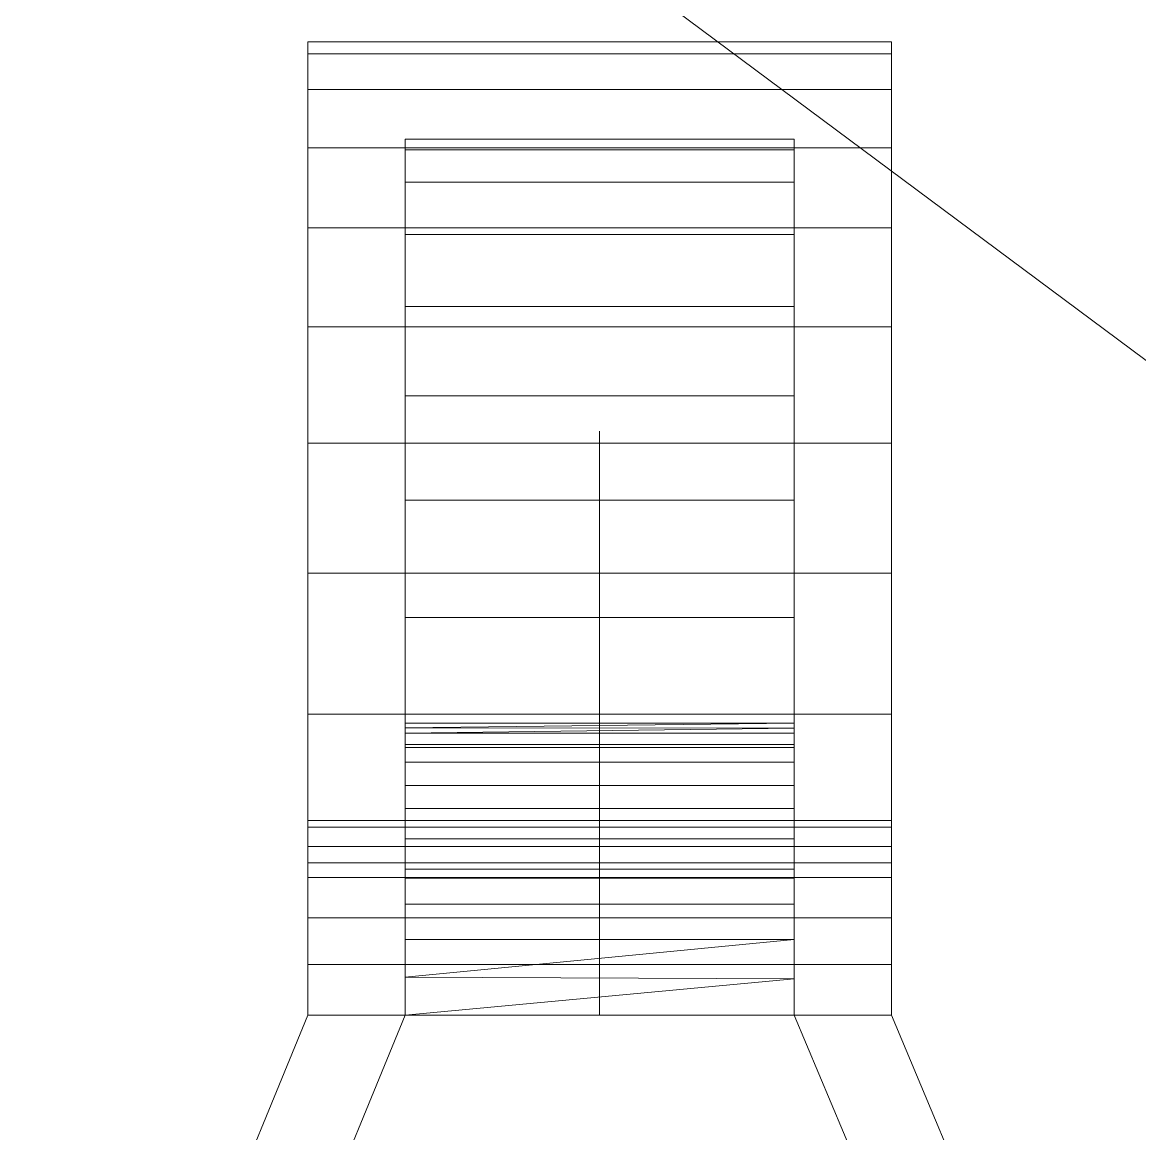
# Model space of a CAD drawing. Header units: inches. Extents: x -3354 to -3, y -8 to 1149.
# Drawn here: x -2893 to -2870.03, y 748.01 to 770.85 of the extents above; entities that cross this region are included whole.
import ezdxf

# ---------------------------------------------------------------- set-up
doc = ezdxf.new("R2010")
doc.units = ezdxf.units.IN
doc.header["$MEASUREMENT"] = 0
for name, color, linetype, lineweight in [('M-EQPM', 50, 'Continuous', 13), ('M-HVAC-DUCT', 70, 'Continuous', 13), ('M-HVAC-DUCT-CNTR', 70, 'Continuous', 13)]:
    doc.layers.add(name, color=color, linetype=linetype, lineweight=lineweight)

# ---------------------------------------------------------------- blocks, each defined once
blk = doc.blocks.new('PLACEHOLDER_PDH UNIT_ - PLACEHOLDER_PDH UNIT_-758022-01 - Lower Parking Level')
at = {"layer": 'M-EQPM', "color": 181, "transparency": 33554496}
mesh = blk.add_polyface(dxfattribs=at)
corners = [(32.723, 24.002, 24), (-27.277, 24.002, 24), (-27.277, 20.623, 24), (-47.116, 20.623, 24), (-47.116, -20.623, 24), (-27.277, -20.623, 24), (-27.277, -23.998, 24), (32.723, -23.998, 24)]
mesh.append_faces([[corners[k] for k in face] for face in [(2, 7, 0, 1), (5, 2, 3, 4)]], dxfattribs={"vtx0": -1, "color": 181})
mesh.append_faces([[corners[k] for k in face] for face in [(5, 6, 7, 2)]], dxfattribs={"vtx2": -1, "vtx3": -1, "color": 181})
mesh = blk.add_polyface(dxfattribs=at)
corners = [(32.723, 24.002), (32.723, -23.998), (-27.277, -23.998), (-27.277, -20.623), (-47.116, -20.623), (-47.116, 20.623), (-27.277, 20.623), (-27.277, 24.002)]
mesh.append_faces([[corners[k] for k in face] for face in [(0, 1, 6, 7)]], dxfattribs={"vtx1": -1, "color": 181})
mesh.append_faces([[corners[k] for k in face] for face in [(1, 2, 3, 6)]], dxfattribs={"vtx2": -1, "vtx3": -1, "color": 181})
mesh.append_faces([[corners[k] for k in face] for face in [(3, 4, 5, 6)]], dxfattribs={"vtx3": -1, "color": 181})
mesh = blk.add_polyface(dxfattribs=at)
corners = [(-17.18, 22.15, 24), (-17.163, 22.28, 24), (-17.113, 22.4, 24), (-17.034, 22.504, 24), (-16.93, 22.583, 24), (-16.81, 22.633, 24), (-16.68, 22.65, 24), (-16.551, 22.633, 24), (-16.43, 22.583, 24), (-16.327, 22.504, 24), (-16.247, 22.4, 24), (-16.197, 22.28, 24), (-16.18, 22.15, 24), (-16.197, 22.021, 24), (-16.247, 21.9, 24), (-16.327, 21.797, 24), (-16.43, 21.717, 24), (-16.551, 21.667, 24), (-16.68, 21.65, 24), (-16.81, 21.667, 24), (-16.93, 21.717, 24), (-17.034, 21.797, 24), (-17.113, 21.9, 24), (-17.163, 22.021, 24), (-15.68, 22.15, 24), (-15.663, 22.28, 24), (-15.613, 22.4, 24), (-15.534, 22.504, 24), (-15.43, 22.583, 24), (-15.31, 22.633, 24), (-15.18, 22.65, 24), (-15.051, 22.633, 24), (-14.93, 22.583, 24), (-14.827, 22.504, 24), (-14.747, 22.4, 24), (-14.697, 22.28, 24), (-14.68, 22.15, 24), (-14.697, 22.021, 24), (-14.747, 21.9, 24), (-14.827, 21.797, 24), (-14.93, 21.717, 24), (-15.051, 21.667, 24), (-15.18, 21.65, 24), (-15.31, 21.667, 24), (-15.43, 21.717, 24), (-15.534, 21.797, 24), (-15.613, 21.9, 24), (-15.663, 22.021, 24), (-34.517, 6.002, 24), (-34.517, -5.998, 24), (-44.517, -5.998, 24), (-44.517, 6.002, 24), (-8.774, 6.029, 24), (-8.774, -5.971, 24), (-16.774, -5.971, 24), (-16.774, 6.029, 24), (11.799, -8.392, 24), (11.799, 7.608, 24), (23.799, 7.608, 24), (23.799, -8.392, 24)]
mesh.append_faces([[corners[k] for k in face] for face in [(51, 48, 49, 50), (55, 52, 53, 54), (56, 57, 58, 59)]], dxfattribs={"color": 181})
mesh.append_faces([[corners[k] for k in face] for face in [(10, 8, 9), (19, 17, 18), (34, 32, 33), (43, 41, 42)]], dxfattribs={"vtx0": -1, "color": 181})
mesh.append_faces([[corners[k] for k in face] for face in [(4, 10, 14, 3), (28, 34, 38, 27)]], dxfattribs={"vtx0": -1, "vtx1": -1, "vtx2": -1, "color": 181})
mesh.append_faces([[corners[k] for k in face] for face in [(21, 3, 14, 17), (45, 27, 38, 41)]], dxfattribs={"vtx0": -1, "vtx1": -1, "vtx2": -1, "vtx3": -1, "color": 181})
mesh.append_faces([[corners[k] for k in face] for face in [(14, 10, 11, 12), (38, 34, 35, 36)]], dxfattribs={"vtx0": -1, "vtx3": -1, "color": 181})
mesh.append_faces([[corners[k] for k in face] for face in [(16, 17, 14, 15), (40, 41, 38, 39)]], dxfattribs={"vtx1": -1, "color": 181})
mesh.append_faces([[corners[k] for k in face] for face in [(23, 0, 3, 22), (21, 22, 3), (47, 24, 27, 46), (45, 46, 27)]], dxfattribs={"vtx1": -1, "vtx2": -1, "color": 181})
mesh.append_faces([[corners[k] for k in face] for face in [(7, 8, 10, 4), (31, 32, 34, 28)]], dxfattribs={"vtx1": -1, "vtx2": -1, "vtx3": -1, "color": 181})
mesh.append_faces([[corners[k] for k in face] for face in [(5, 6, 7, 4), (1, 2, 3, 0), (12, 13, 14), (29, 30, 31, 28), (25, 26, 27, 24), (36, 37, 38)]], dxfattribs={"vtx2": -1, "color": 181})
mesh.append_faces([[corners[k] for k in face] for face in [(19, 20, 21, 17), (43, 44, 45, 41)]], dxfattribs={"vtx2": -1, "vtx3": -1, "color": 181})
mesh = blk.add_polyface(dxfattribs=at)
corners = [(-17.18, 22.15, 26), (-17.163, 22.021, 26), (-17.113, 21.9, 26), (-17.034, 21.797, 26), (-16.93, 21.717, 26), (-16.81, 21.667, 26), (-16.68, 21.65, 26), (-16.551, 21.667, 26), (-16.43, 21.717, 26), (-16.327, 21.797, 26), (-16.247, 21.9, 26), (-16.197, 22.021, 26), (-16.18, 22.15, 26), (-16.197, 22.28, 26), (-16.247, 22.4, 26), (-16.327, 22.504, 26), (-16.43, 22.583, 26), (-16.551, 22.633, 26), (-16.68, 22.65, 26), (-16.81, 22.633, 26), (-16.93, 22.583, 26), (-17.034, 22.504, 26), (-17.113, 22.4, 26), (-17.163, 22.28, 26), (-15.68, 22.15, 26), (-15.663, 22.021, 26), (-15.613, 21.9, 26), (-15.534, 21.797, 26), (-15.43, 21.717, 26), (-15.31, 21.667, 26), (-15.18, 21.65, 26), (-15.051, 21.667, 26), (-14.93, 21.717, 26), (-14.827, 21.797, 26), (-14.747, 21.9, 26), (-14.697, 22.021, 26), (-14.68, 22.15, 26), (-14.697, 22.28, 26), (-14.747, 22.4, 26), (-14.827, 22.504, 26), (-14.93, 22.583, 26), (-15.051, 22.633, 26), (-15.18, 22.65, 26), (-15.31, 22.633, 26), (-15.43, 22.583, 26), (-15.534, 22.504, 26), (-15.613, 22.4, 26), (-15.663, 22.28, 26), (-34.517, 6.002, 26), (-44.517, 6.002, 26), (-44.517, -5.998, 26), (-34.517, -5.998, 26), (-8.774, 6.029, 26), (-16.774, 6.029, 26), (-16.774, -5.971, 26), (-8.774, -5.971, 26), (11.799, -8.392, 26), (23.799, -8.392, 26), (23.799, 7.608, 26), (11.799, 7.608, 26)]
mesh.append_faces([[corners[k] for k in face] for face in [(49, 50, 51, 48), (54, 55, 52, 53), (56, 57, 58, 59)]], dxfattribs={"color": 181})
mesh.append_faces([[corners[k] for k in face] for face in [(10, 7, 8, 9), (34, 31, 32, 33)]], dxfattribs={"vtx0": -1, "color": 181})
mesh.append_faces([[corners[k] for k in face] for face in [(14, 10, 13), (38, 34, 37)]], dxfattribs={"vtx0": -1, "vtx1": -1, "color": 181})
mesh.append_faces([[corners[k] for k in face] for face in [(3, 7, 10, 21), (20, 10, 14, 17), (27, 31, 34, 45), (44, 34, 38, 41)]], dxfattribs={"vtx0": -1, "vtx1": -1, "vtx2": -1, "vtx3": -1, "color": 181})
mesh.append_faces([[corners[k] for k in face] for face in [(21, 0, 1), (45, 24, 25)]], dxfattribs={"vtx0": -1, "vtx2": -1, "color": 181})
mesh.append_faces([[corners[k] for k in face] for face in [(2, 3, 21, 1), (20, 21, 10), (26, 27, 45, 25), (44, 45, 34)]], dxfattribs={"vtx1": -1, "vtx2": -1, "color": 181})
mesh.append_faces([[corners[k] for k in face] for face in [(5, 6, 7), (29, 30, 31)]], dxfattribs={"vtx2": -1, "color": 181})
mesh.append_faces([[corners[k] for k in face] for face in [(3, 4, 5, 7), (27, 28, 29, 31)]], dxfattribs={"vtx2": -1, "vtx3": -1, "color": 181})
mesh.append_faces([[corners[k] for k in face] for face in [(10, 11, 12, 13), (14, 15, 16, 17), (17, 18, 19, 20), (21, 22, 23, 0), (34, 35, 36, 37), (38, 39, 40, 41), (41, 42, 43, 44), (45, 46, 47, 24)]], dxfattribs={"vtx3": -1, "color": 181})
mesh = blk.add_polyface(dxfattribs=at)
corners = [(-8.774, 6.029, 26), (-8.774, 6.029, 24), (-16.774, 6.029, 24), (-16.774, 6.029, 26)]
mesh.append_faces([[corners[k] for k in face] for face in [(0, 1, 2, 3)]], dxfattribs={"color": 181})
mesh = blk.add_polyface(dxfattribs=at)
corners = [(-16.774, 6.029, 26), (-16.774, 6.029, 24), (-16.774, -5.971, 24), (-16.774, -5.971, 26)]
mesh.append_faces([[corners[k] for k in face] for face in [(0, 1, 2, 3)]], dxfattribs={"color": 181})
mesh = blk.add_polyface(dxfattribs=at)
corners = [(-8.774, -5.971, 26), (-8.774, -5.971, 24), (-8.774, 6.029, 24), (-8.774, 6.029, 26)]
mesh.append_faces([[corners[k] for k in face] for face in [(0, 1, 2, 3)]], dxfattribs={"color": 181})
mesh = blk.add_polyface(dxfattribs=at)
corners = [(-16.774, -5.971, 26), (-16.774, -5.971, 24), (-8.774, -5.971, 24), (-8.774, -5.971, 26)]
mesh.append_faces([[corners[k] for k in face] for face in [(0, 1, 2, 3)]], dxfattribs={"color": 181})
blk = doc.blocks.new('Rectangular Duct Elbow - Radius - Supply-425482-01 - Lower Parking Level')
at = {"layer": 'M-HVAC-DUCT', "color": 8}
blk.add_arc((-12, 12), 12, 270, 0, dxfattribs=at)
at = {"layer": 'M-HVAC-DUCT', "color": 11}
mesh = blk.add_polyface(dxfattribs=at)
corners = [(-6, 12, -4), (-6.204, 10.447, -4), (-6.804, 9, -4), (-7.757, 7.757, -4), (-9, 6.804, -4), (-10.447, 6.204, -4), (-12, 6, -4), (-12, 6, 4), (-10.447, 6.204, 4), (-9, 6.804, 4), (-7.757, 7.757, 4), (-6.804, 9, 4), (-6.204, 10.447, 4), (-6, 12, 4), (-8.379, 7.281, -4), (-8.379, 7.281, 4), (-11.253, 6.098, -4), (-11.224, 6.102, 4), (-9.724, 6.504, 4), (-9.724, 6.504, -4), (-6.504, 9.724, 4), (-6.504, 9.724, -4), (-6.098, 11.253, 4), (-6.102, 11.224, -4), (-7.281, 8.379, -4), (-7.281, 8.379, 4)]
mesh.append_faces([[corners[k] for k in face] for face in [(16, 17, 5), (22, 23, 12)]], dxfattribs={"vtx0": -1, "vtx1": -1, "color": 11})
mesh.append_faces([[corners[k] for k in face] for face in [(5, 17, 8), (12, 23, 1), (22, 0, 23)]], dxfattribs={"vtx0": -1, "vtx2": -1, "color": 11})
mesh.append_faces([[corners[k] for k in face] for face in [(7, 17, 16)]], dxfattribs={"vtx1": -1, "vtx2": -1, "color": 11})
mesh.append_faces([[corners[k] for k in face] for face in [(14, 4, 9, 15), (3, 14, 15, 10), (18, 9, 4, 19), (20, 12, 1, 21), (24, 3, 10, 25), (19, 5, 8, 18), (21, 2, 11, 20), (25, 11, 2, 24)]], dxfattribs={"vtx1": -1, "vtx3": -1, "color": 11})
mesh.append_faces([[corners[k] for k in face] for face in [(16, 6, 7), (22, 13, 0)]], dxfattribs={"vtx2": -1, "color": 11})
mesh = blk.add_polyface(dxfattribs=at)
corners = [(6, 12, -4), (5.778, 9.184, -4), (5.119, 6.438, -4), (4.038, 3.828, -4), (2.562, 1.42, -4), (0.728, -0.728, -4), (-1.42, -2.562, -4), (-3.828, -4.038, -4), (-6.438, -5.119, -4), (-9.184, -5.778, -4), (-12, -6, -4), (-12, 6, -4), (-10.447, 6.204, -4), (-9, 6.804, -4), (-7.757, 7.757, -4), (-6.804, 9, -4), (-6.204, 10.447, -4), (-6, 12, -4)]
mesh.append_faces([[corners[k] for k in face] for face in [(11, 9, 10)]], dxfattribs={"vtx0": -1, "color": 11})
mesh.append_faces([[corners[k] for k in face] for face in [(7, 13, 6)]], dxfattribs={"vtx0": -1, "vtx1": -1, "color": 11})
mesh.append_faces([[corners[k] for k in face] for face in [(6, 13, 14, 5), (12, 8, 9, 11)]], dxfattribs={"vtx0": -1, "vtx2": -1, "color": 11})
mesh.append_faces([[corners[k] for k in face] for face in [(16, 1, 2, 3)]], dxfattribs={"vtx0": -1, "vtx3": -1, "color": 11})
mesh.append_faces([[corners[k] for k in face] for face in [(15, 16, 3, 4), (14, 15, 4, 5), (12, 13, 7, 8)]], dxfattribs={"vtx1": -1, "vtx3": -1, "color": 11})
mesh.append_faces([[corners[k] for k in face] for face in [(17, 0, 1, 16)]], dxfattribs={"vtx2": -1, "color": 11})
mesh = blk.add_polyface(dxfattribs=at)
corners = [(6, 12, 4), (5.778, 9.184, 4), (5.119, 6.438, 4), (4.038, 3.828, 4), (2.562, 1.42, 4), (0.728, -0.728, 4), (-1.42, -2.562, 4), (-3.828, -4.038, 4), (-6.438, -5.119, 4), (-9.184, -5.778, 4), (-12, -6, 4), (-12, -6, -4), (-9.184, -5.778, -4), (-6.438, -5.119, -4), (-3.828, -4.038, -4), (-1.42, -2.562, -4), (0.728, -0.728, -4), (2.562, 1.42, -4), (4.038, 3.828, -4), (5.119, 6.438, -4), (5.778, 9.184, -4), (6, 12, -4)]
mesh.append_faces([[corners[k] for k in face] for face in [(1, 20, 21, 0)]], dxfattribs={"vtx0": -1, "color": 11})
mesh.append_faces([[corners[k] for k in face] for face in [(6, 15, 16, 5), (7, 14, 15, 6), (14, 7, 8, 13), (4, 17, 18, 3), (2, 19, 20, 1), (3, 18, 19, 2), (17, 4, 5, 16)]], dxfattribs={"vtx0": -1, "vtx2": -1, "color": 11})
mesh.append_faces([[corners[k] for k in face] for face in [(11, 12, 9, 10)]], dxfattribs={"vtx1": -1, "color": 11})
mesh.append_faces([[corners[k] for k in face] for face in [(12, 13, 8, 9)]], dxfattribs={"vtx1": -1, "vtx3": -1, "color": 11})
mesh = blk.add_polyface(dxfattribs=at)
corners = [(-6, 12, 4), (-6.204, 10.447, 4), (-6.804, 9, 4), (-7.757, 7.757, 4), (-9, 6.804, 4), (-10.447, 6.204, 4), (-12, 6, 4), (-12, -6, 4), (-9.184, -5.778, 4), (-6.438, -5.119, 4), (-3.828, -4.038, 4), (-1.42, -2.562, 4), (0.728, -0.728, 4), (2.562, 1.42, 4), (4.038, 3.828, 4), (5.119, 6.438, 4), (5.778, 9.184, 4), (6, 12, 4)]
mesh.append_faces([[corners[k] for k in face] for face in [(11, 4, 10)]], dxfattribs={"vtx0": -1, "vtx1": -1, "color": 11})
mesh.append_faces([[corners[k] for k in face] for face in [(1, 15, 16, 0), (10, 4, 5, 9), (5, 8, 9), (3, 12, 13)]], dxfattribs={"vtx0": -1, "vtx2": -1, "color": 11})
mesh.append_faces([[corners[k] for k in face] for face in [(17, 0, 16)]], dxfattribs={"vtx1": -1, "color": 11})
mesh.append_faces([[corners[k] for k in face] for face in [(1, 2, 14, 15), (3, 4, 11, 12), (2, 3, 13, 14)]], dxfattribs={"vtx1": -1, "vtx3": -1, "color": 11})
mesh.append_faces([[corners[k] for k in face] for face in [(6, 7, 8, 5)]], dxfattribs={"vtx2": -1, "color": 11})
mesh = blk.add_polyface(dxfattribs=at)
corners = [(6, 12, 4), (6, 12, -4), (-6, 12, -4), (-6, 12, 4)]
mesh.append_faces([[corners[k] for k in face] for face in [(0, 1, 2, 3)]], dxfattribs={"color": 11})
mesh = blk.add_polyface(dxfattribs=at)
corners = [(-12, 6, -4), (-12, -6, -4), (-12, -6, 4), (-12, 6, 4)]
mesh.append_faces([[corners[k] for k in face] for face in [(0, 1, 2, 3)]], dxfattribs={"color": 11})
blk = doc.blocks.new('Rectangular Duct Transition - Angle - Supply-758989-01 - Lower Parking Level')
at = {"layer": 'M-HVAC-DUCT', "color": 11}
mesh = blk.add_polyface(dxfattribs=at)
corners = [(0, 4, -6), (4.828, 6.024, -4), (4.828, -5.976, -4), (0, -4, -6)]
mesh.append_faces([[corners[k] for k in face] for face in [(0, 1, 2, 3)]], dxfattribs={"color": 11})
mesh = blk.add_polyface(dxfattribs=at)
corners = [(0, 4, 6), (4.828, 6.024, 4), (4.828, 6.024, -4), (0, 4, -6)]
mesh.append_faces([[corners[k] for k in face] for face in [(0, 1, 2, 3)]], dxfattribs={"color": 11})
mesh = blk.add_polyface(dxfattribs=at)
corners = [(0, -4, 6), (4.828, -5.976, 4), (4.828, 6.024, 4), (0, 4, 6)]
mesh.append_faces([[corners[k] for k in face] for face in [(0, 1, 2, 3)]], dxfattribs={"color": 11})
mesh = blk.add_polyface(dxfattribs=at)
corners = [(4.828, -5.976, -4), (4.828, 6.024, -4), (4.828, 6.024, 4), (4.828, -5.976, 4)]
mesh.append_faces([[corners[k] for k in face] for face in [(0, 1, 2, 3)]], dxfattribs={"color": 11})
mesh = blk.add_polyface(dxfattribs=at)
corners = [(0, 4, 6), (0, 4, -6), (0, -4, -6), (0, -4, 6)]
mesh.append_faces([[corners[k] for k in face] for face in [(0, 1, 2, 3)]], dxfattribs={"color": 11})
mesh = blk.add_polyface(dxfattribs=at)
corners = [(0, -4, -6), (4.828, -5.976, -4), (4.828, -5.976, 4), (0, -4, 6)]
mesh.append_faces([[corners[k] for k in face] for face in [(0, 1, 2, 3)]], dxfattribs={"color": 11})

msp = doc.modelspace()

# ---------------------------------------------------------------- linework, layer by layer
at = {"layer": 'M-HVAC-DUCT-CNTR', "color": 8}
msp.add_line((-2881.132, 762.449, 394.75), (-2881.132, 762.449, 452.75), dxfattribs=at)

# ---------------------------------------------------------------- block references
at = {"layer": 'M-EQPM', "color": 181, "transparency": 33554496}
msp.add_blockref('PLACEHOLDER_PDH UNIT_ - PLACEHOLDER_PDH UNIT_-758022-01 - Lower Parking Level', (-2868.358, 762.42, 368.75), dxfattribs=at)
at = {"layer": 'M-HVAC-DUCT', "color": 8, "extrusion": (1, 0, 0), "rotation": 90}
msp.add_blockref('Rectangular Duct Elbow - Radius - Supply-425482-01 - Lower Parking Level', (762.449, 464.75, -2881.132), dxfattribs=at)
at = {"layer": 'M-HVAC-DUCT', "color": 11, "rotation": 270}
msp.add_blockref('Rectangular Duct Transition - Angle - Supply-758989-01 - Lower Parking Level', (-2881.132, 750.449, 464.75), dxfattribs=at)

# ---------------------------------------------------------------- meshes
at = {"layer": 'M-HVAC-DUCT', "color": 11}
mesh = msp.add_polyface(dxfattribs=at)
corners = [(-2875.132, 770.449, 394.75), (-2875.132, 754.449, 394.75), (-2887.132, 754.449, 394.75), (-2887.132, 770.449, 394.75)]
mesh.append_faces([[corners[k] for k in face] for face in [(0, 1, 2, 3)]], dxfattribs={"color": 11})
mesh = msp.add_polyface(dxfattribs=at)
corners = [(-2887.132, 754.449, 452.75), (-2875.132, 754.449, 452.75), (-2875.132, 770.449, 452.75), (-2887.132, 770.449, 452.75)]
mesh.append_faces([[corners[k] for k in face] for face in [(0, 1, 2, 3)]], dxfattribs={"color": 11})
mesh = msp.add_polyface(dxfattribs=at)
corners = [(-2887.132, 770.449, 394.75), (-2887.132, 770.449, 452.75), (-2875.132, 770.449, 452.75), (-2875.132, 770.449, 394.75)]
mesh.append_faces([[corners[k] for k in face] for face in [(0, 1, 2, 3)]], dxfattribs={"color": 11})
mesh = msp.add_polyface(dxfattribs=at)
corners = [(-2887.132, 754.449, 394.75), (-2887.132, 754.449, 452.75), (-2887.132, 770.449, 452.75), (-2887.132, 770.449, 394.75)]
mesh.append_faces([[corners[k] for k in face] for face in [(0, 1, 2, 3)]], dxfattribs={"color": 11})
mesh = msp.add_polyface(dxfattribs=at)
corners = [(-2887.132, 750.449, 456.75), (-2887.132, 750.449, 472.75), (-2887.132, 753.578, 472.504), (-2887.132, 756.63, 471.771), (-2887.132, 759.529, 470.57), (-2887.132, 762.205, 468.93), (-2887.132, 764.591, 466.892), (-2887.132, 766.63, 464.506), (-2887.132, 768.269, 461.83), (-2887.132, 769.47, 458.93), (-2887.132, 770.203, 455.879), (-2887.132, 770.449, 452.75), (-2887.132, 754.449, 452.75), (-2887.132, 754.313, 453.785), (-2887.132, 753.913, 454.75), (-2887.132, 753.278, 455.578), (-2887.132, 752.449, 456.214), (-2887.132, 751.485, 456.614)]
mesh.append_faces([[corners[k] for k in face] for face in [(4, 16, 17, 3), (5, 15, 16, 4), (13, 9, 10, 12)]], dxfattribs={"vtx0": -1, "vtx2": -1, "color": 11})
mesh.append_faces([[corners[k] for k in face] for face in [(11, 12, 10), (1, 2, 0)]], dxfattribs={"vtx1": -1, "color": 11})
mesh.append_faces([[corners[k] for k in face] for face in [(6, 7, 15, 5)]], dxfattribs={"vtx1": -1, "vtx2": -1, "color": 11})
mesh.append_faces([[corners[k] for k in face] for face in [(14, 15, 7, 8), (13, 14, 8, 9), (17, 0, 2, 3)]], dxfattribs={"vtx1": -1, "vtx3": -1, "color": 11})
mesh = msp.add_polyface(dxfattribs=at)
corners = [(-2875.132, 754.449, 452.75), (-2887.132, 754.449, 452.75), (-2887.132, 770.449, 452.75), (-2875.132, 770.449, 452.75)]
mesh.append_faces([[corners[k] for k in face] for face in [(0, 1, 2, 3)]], dxfattribs={"color": 11})
mesh = msp.add_polyface(dxfattribs=at)
corners = [(-2875.132, 750.449, 472.75), (-2875.132, 753.578, 472.504), (-2875.132, 756.63, 471.771), (-2875.132, 759.529, 470.57), (-2875.132, 762.205, 468.93), (-2875.132, 764.591, 466.892), (-2875.132, 766.63, 464.506), (-2875.132, 768.269, 461.83), (-2875.132, 769.47, 458.93), (-2875.132, 770.203, 455.879), (-2875.132, 770.449, 452.75), (-2887.132, 770.449, 452.75), (-2887.132, 770.203, 455.879), (-2887.132, 769.47, 458.93), (-2887.132, 768.269, 461.83), (-2887.132, 766.63, 464.506), (-2887.132, 764.591, 466.892), (-2887.132, 762.205, 468.93), (-2887.132, 759.529, 470.57), (-2887.132, 756.63, 471.771), (-2887.132, 753.578, 472.504), (-2887.132, 750.449, 472.75)]
mesh.append_faces([[corners[k] for k in face] for face in [(13, 14, 7, 8), (14, 15, 6, 7), (12, 13, 8, 9), (5, 6, 15, 16), (17, 18, 3, 4), (19, 20, 1, 2), (18, 19, 2, 3), (16, 17, 4, 5)]], dxfattribs={"vtx1": -1, "vtx3": -1, "color": 11})
mesh.append_faces([[corners[k] for k in face] for face in [(10, 11, 12, 9)]], dxfattribs={"vtx2": -1, "color": 11})
mesh.append_faces([[corners[k] for k in face] for face in [(20, 21, 0, 1)]], dxfattribs={"vtx3": -1, "color": 11})
mesh = msp.add_polyface(dxfattribs=at)
corners = [(-2875.132, 770.449, 394.75), (-2875.132, 770.449, 452.75), (-2875.132, 754.449, 452.75), (-2875.132, 754.449, 394.75)]
mesh.append_faces([[corners[k] for k in face] for face in [(0, 1, 2, 3)]], dxfattribs={"color": 11})
mesh = msp.add_polyface(dxfattribs=at)
corners = [(-2875.132, 750.449, 456.75), (-2875.132, 751.485, 456.614), (-2875.132, 752.449, 456.214), (-2875.132, 753.278, 455.578), (-2875.132, 753.913, 454.75), (-2875.132, 754.313, 453.785), (-2875.132, 754.449, 452.75), (-2875.132, 770.449, 452.75), (-2875.132, 770.203, 455.879), (-2875.132, 769.47, 458.93), (-2875.132, 768.269, 461.83), (-2875.132, 766.63, 464.506), (-2875.132, 764.591, 466.892), (-2875.132, 762.205, 468.93), (-2875.132, 759.529, 470.57), (-2875.132, 756.63, 471.771), (-2875.132, 753.578, 472.504), (-2875.132, 750.449, 472.75)]
mesh.append_faces([[corners[k] for k in face] for face in [(3, 13, 2)]], dxfattribs={"vtx0": -1, "vtx1": -1, "color": 11})
mesh.append_faces([[corners[k] for k in face] for face in [(2, 13, 14, 1), (4, 10, 11, 3), (10, 4, 5)]], dxfattribs={"vtx0": -1, "vtx2": -1, "color": 11})
mesh.append_faces([[corners[k] for k in face] for face in [(1, 14, 15, 16)]], dxfattribs={"vtx0": -1, "vtx3": -1, "color": 11})
mesh.append_faces([[corners[k] for k in face] for face in [(12, 13, 3, 11), (9, 10, 5, 8)]], dxfattribs={"vtx1": -1, "vtx2": -1, "color": 11})
mesh.append_faces([[corners[k] for k in face] for face in [(6, 7, 8, 5)]], dxfattribs={"vtx2": -1, "color": 11})
mesh.append_faces([[corners[k] for k in face] for face in [(16, 17, 0, 1)]], dxfattribs={"vtx3": -1, "color": 11})
mesh = msp.add_polyface(dxfattribs=at)
corners = [(-2885.132, 756.449, 394.75), (-2885.132, 768.449, 394.75), (-2877.132, 768.449, 394.75), (-2877.132, 756.449, 394.75)]
mesh.append_faces([[corners[k] for k in face] for face in [(0, 1, 2, 3)]], dxfattribs={"color": 11})
mesh = msp.add_polyface(dxfattribs=at)
corners = [(-2877.132, 768.449, 452.75), (-2885.132, 768.449, 452.75), (-2885.132, 756.449, 452.75), (-2877.132, 756.449, 452.75)]
mesh.append_faces([[corners[k] for k in face] for face in [(0, 1, 2, 3)]], dxfattribs={"color": 11})
mesh = msp.add_polyface(dxfattribs=at)
corners = [(-2885.132, 756.449, 394.75), (-2885.132, 756.449, 452.75), (-2885.132, 768.449, 452.75), (-2885.132, 768.449, 394.75)]
mesh.append_faces([[corners[k] for k in face] for face in [(0, 1, 2, 3)]], dxfattribs={"color": 11})
mesh = msp.add_polyface(dxfattribs=at)
corners = [(-2885.132, 768.449, 394.75), (-2885.132, 768.449, 452.75), (-2877.132, 768.449, 452.75), (-2877.132, 768.449, 394.75)]
mesh.append_faces([[corners[k] for k in face] for face in [(0, 1, 2, 3)]], dxfattribs={"color": 11})
mesh = msp.add_polyface(dxfattribs=at)
corners = [(-2877.132, 768.449, 394.75), (-2877.132, 768.449, 452.75), (-2877.132, 756.449, 452.75), (-2877.132, 756.449, 394.75)]
mesh.append_faces([[corners[k] for k in face] for face in [(0, 1, 2, 3)]], dxfattribs={"color": 11})
mesh = msp.add_polyface(dxfattribs=at)
corners = [(-2877.132, 756.449, 394.75), (-2877.132, 756.449, 452.75), (-2885.132, 756.449, 452.75), (-2885.132, 756.449, 394.75)]
mesh.append_faces([[corners[k] for k in face] for face in [(0, 1, 2, 3)]], dxfattribs={"color": 11})
mesh = msp.add_polyface(dxfattribs=at)
corners = [(-2875.132, 754.449, 394.75), (-2875.132, 754.449, 452.75), (-2887.132, 754.449, 452.75), (-2887.132, 754.449, 394.75)]
mesh.append_faces([[corners[k] for k in face] for face in [(0, 1, 2, 3)]], dxfattribs={"color": 11})
mesh = msp.add_polyface(dxfattribs=at)
corners = [(-2875.132, 754.449, 452.75), (-2875.132, 754.313, 453.785), (-2875.132, 753.913, 454.75), (-2875.132, 753.278, 455.578), (-2875.132, 752.449, 456.214), (-2875.132, 751.485, 456.614), (-2875.132, 750.449, 456.75), (-2887.132, 750.449, 456.75), (-2887.132, 751.485, 456.614), (-2887.132, 752.449, 456.214), (-2887.132, 753.278, 455.578), (-2887.132, 753.913, 454.75), (-2887.132, 754.313, 453.785), (-2887.132, 754.449, 452.75)]
mesh.append_faces([[corners[k] for k in face] for face in [(8, 5, 6, 7)]], dxfattribs={"vtx0": -1, "color": 11})
mesh.append_faces([[corners[k] for k in face] for face in [(9, 4, 5, 8), (4, 9, 10, 3), (12, 1, 2, 11), (3, 10, 11, 2)]], dxfattribs={"vtx0": -1, "vtx2": -1, "color": 11})
mesh.append_faces([[corners[k] for k in face] for face in [(13, 0, 1, 12)]], dxfattribs={"vtx2": -1, "color": 11})
mesh = msp.add_polyface(dxfattribs=at)
corners = [(-2887.132, 750.449, 472.75), (-2889.108, 745.621, 470.75), (-2873.108, 745.621, 470.75), (-2875.132, 750.449, 472.75)]
mesh.append_faces([[corners[k] for k in face] for face in [(0, 1, 2, 3)]], dxfattribs={"color": 11})
mesh = msp.add_polyface(dxfattribs=at)
corners = [(-2887.132, 750.449, 456.75), (-2889.108, 745.621, 458.75), (-2889.108, 745.621, 470.75), (-2887.132, 750.449, 472.75)]
mesh.append_faces([[corners[k] for k in face] for face in [(0, 1, 2, 3)]], dxfattribs={"color": 11})
mesh = msp.add_polyface(dxfattribs=at)
corners = [(-2875.132, 750.449, 456.75), (-2873.108, 745.621, 458.75), (-2889.108, 745.621, 458.75), (-2887.132, 750.449, 456.75)]
mesh.append_faces([[corners[k] for k in face] for face in [(0, 1, 2, 3)]], dxfattribs={"color": 11})
mesh = msp.add_polyface(dxfattribs=at)
corners = [(-2875.132, 750.449, 472.75), (-2887.132, 750.449, 472.75), (-2887.132, 750.449, 456.75), (-2875.132, 750.449, 456.75)]
mesh.append_faces([[corners[k] for k in face] for face in [(0, 1, 2, 3)]], dxfattribs={"color": 11})
mesh = msp.add_polyface(dxfattribs=at)
corners = [(-2887.132, 750.449, 456.75), (-2887.132, 750.449, 472.75), (-2875.132, 750.449, 472.75), (-2875.132, 750.449, 456.75)]
mesh.append_faces([[corners[k] for k in face] for face in [(0, 1, 2, 3)]], dxfattribs={"color": 11})
mesh = msp.add_polyface(dxfattribs=at)
corners = [(-2875.132, 750.449, 472.75), (-2873.108, 745.621, 470.75), (-2873.108, 745.621, 458.75), (-2875.132, 750.449, 456.75)]
mesh.append_faces([[corners[k] for k in face] for face in [(0, 1, 2, 3)]], dxfattribs={"color": 11})

doc.saveas('drawing.dxf')
